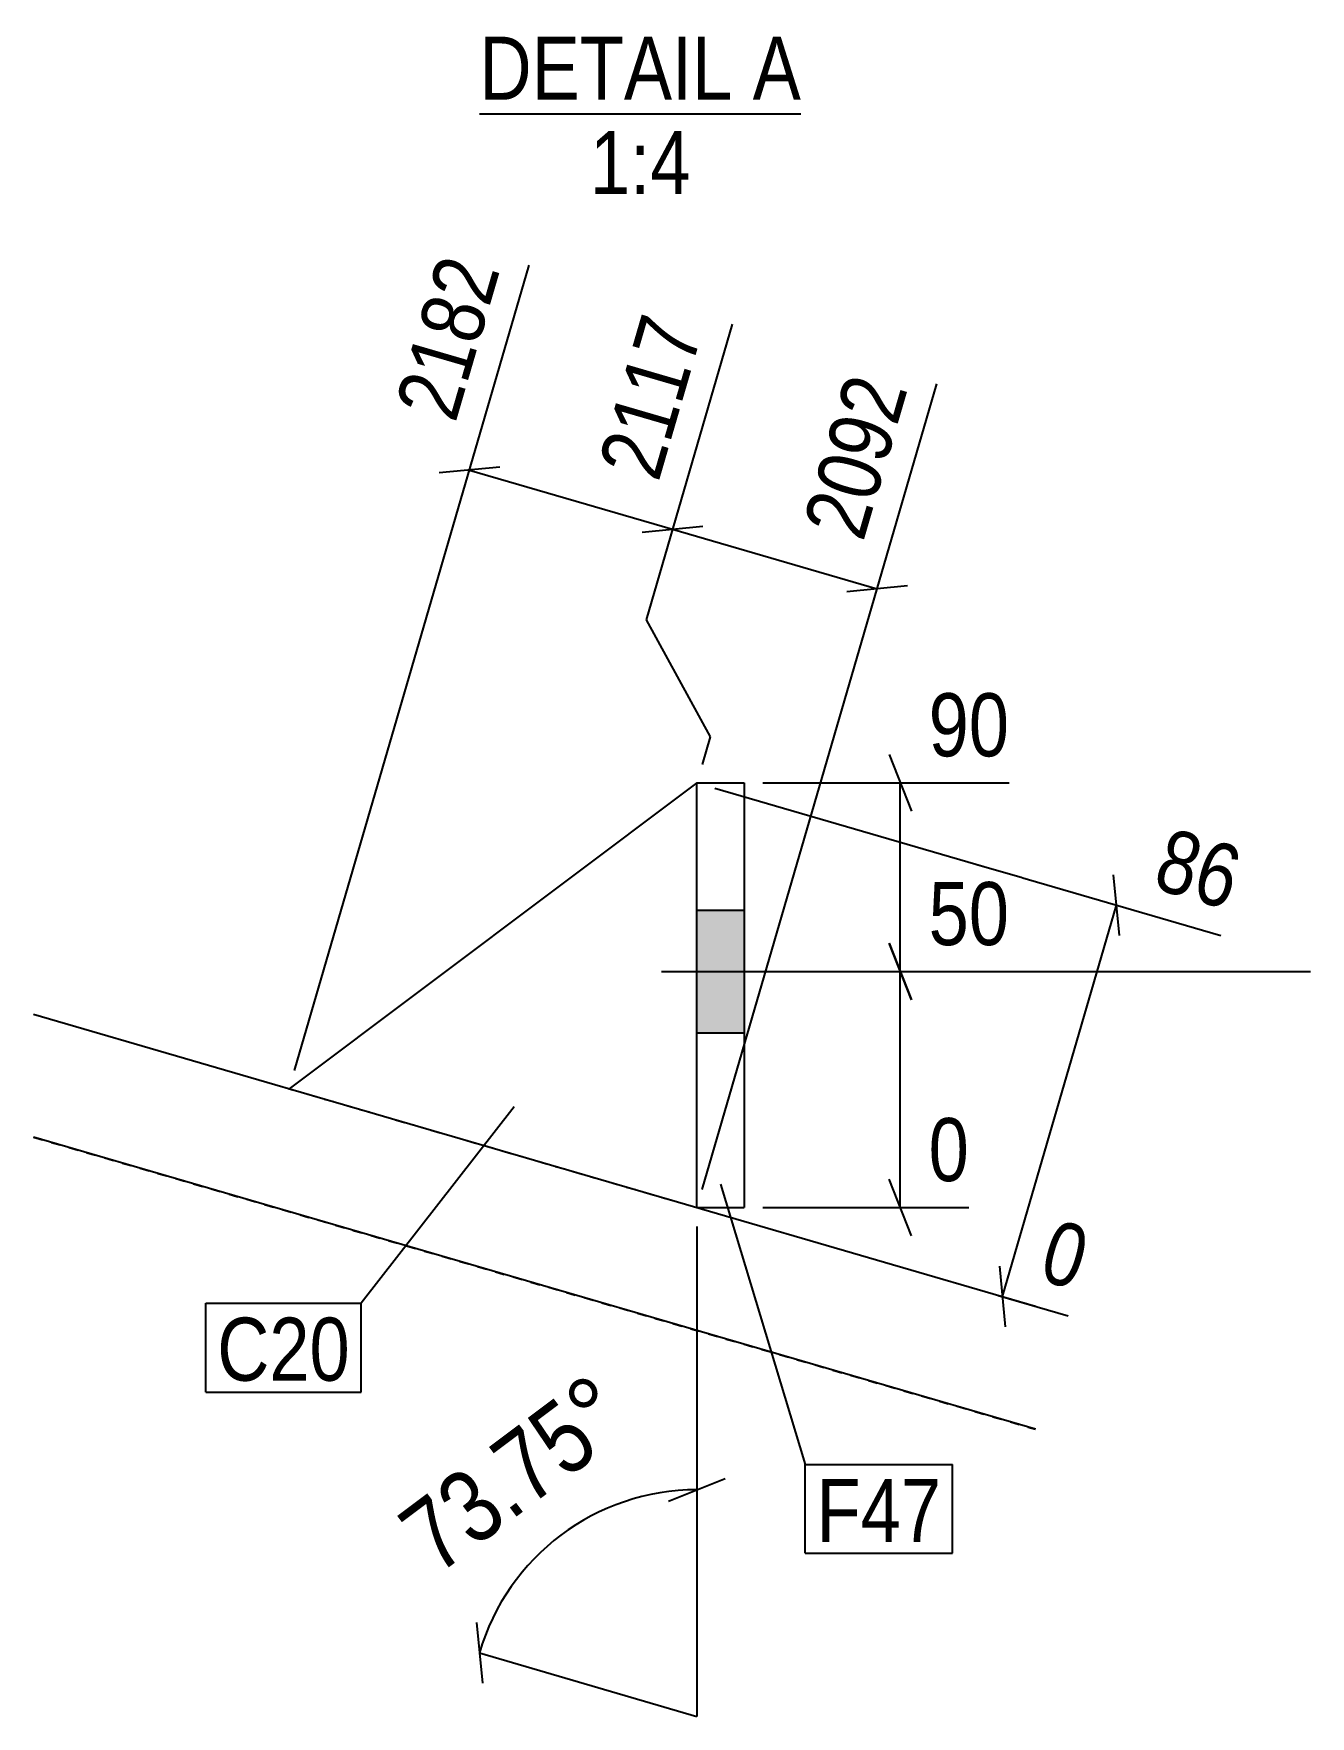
# Model space of a CAD drawing. Header units: millimetres. Extents: x 16 to 66872, y 16 to 3079.
# Drawn here: x 16 to 286.5, y 16 to 372.5 of the extents above; entities that cross this region are included whole.
import ezdxf

# ---------------------------------------------------------------- set-up
doc = ezdxf.new("R2010")
doc.units = ezdxf.units.MM
doc.linetypes.add('DXK_LINE_DOT2', pattern=[3.9198, 1.9599, -1.9599])
for name, color, linetype in [('MÅLSÆTNING', 7, 'Continuous'), ('STÅL', 7, 'Continuous'), ('TEKST', 7, 'Continuous')]:
    doc.layers.add(name, color=color, linetype=linetype)
doc.styles.add('Arial Narrow', font='ARIALN.TTF', dxfattribs={"height": 0.2})

msp = doc.modelspace()

# ---------------------------------------------------------------- hatches: boundary and pattern name
at = {"layer": 'STÅL', "linetype": 'Continuous'}
msp.add_hatch(color=96, dxfattribs=at).paths.add_polyline_path([(156.53, 186.8), (156.53, 160.8), (166.53, 160.8), (166.53, 186.8)])
msp.add_hatch(color=96, dxfattribs=at).paths.add_polyline_path([(156.53, 186.8), (156.53, 160.8), (166.53, 160.8), (166.53, 186.8)])

# ---------------------------------------------------------------- linework, layer by layer
at = {"layer": 'MÅLSÆTNING', "color": 7, "linetype": 'Continuous'}
for p, q in [((71.25, 152.82), (120.99, 323.48)), ((164.01, 310.94), (145.76, 248.32)), ((164.01, 310.94), (145.76, 248.32)), ((114.76, 280.69), (101.9, 279.44)), ((108.33, 280.06), (151.36, 267.52)), ((144.93, 266.9), (157.79, 268.15)), ((144.93, 266.9), (157.79, 268.15)), ((151.36, 267.52), (194.74, 254.88)), ((201.17, 255.5), (188.3, 254.25)), ((145.76, 248.32), (159.37, 223.52)), ((145.76, 248.32), (159.37, 223.52)), ((159.37, 223.52), (157.65, 217.64)), ((159.37, 223.52), (157.65, 217.64)), ((197.25, 219.8), (202.05, 207.8)), ((170.53, 213.8), (222.71, 213.8)), ((199.65, 173.8), (199.65, 213.8)), ((246.06, 181.46), (244.81, 194.32)), ((202.05, 167.8), (197.25, 179.8)), ((197.25, 179.8), (202.05, 167.8)), ((170.53, 173.8), (222.71, 173.8)), ((170.53, 173.8), (222.71, 173.8)), ((199.65, 123.8), (199.65, 173.8)), ((202.05, 117.8), (197.25, 129.8)), ((170.53, 123.8), (214.18, 123.8)), ((156.53, 119.8), (156.53, 64)), ((220.64, 111.37), (221.89, 98.51)), ((220.41, 105.19), (235.22, 100.87)), ((150.53, 61.6), (162.53, 66.4)), ((156.53, 64), (156.53, 16)), ((109.83, 35.87), (111.08, 23)), ((110.45, 29.43), (156.53, 16))]:
    msp.add_line(p, q, dxfattribs=at)
msp.add_arc((156.53, 16), 48, 90, 163.7482, dxfattribs=at)
at = {"layer": 'STÅL', "color": 4, "linetype": 'Continuous'}
for p, q in [((156.53, 213.8), (70.13, 148.98)), ((156.53, 123.8), (156.53, 213.8)), ((156.53, 213.8), (166.53, 213.8)), ((166.53, 213.8), (166.53, 123.8)), ((156.55, 123.8), (166.53, 123.8))]:
    msp.add_line(p, q, dxfattribs=at)
at = {"layer": 'STÅL', "color": 30, "linetype": 'DXK_LINE_DOT2'}
for p, q in [((156.53, 123.8), (156.53, 213.8)), ((70.13, 148.98), (156.53, 123.8)), ((156.53, 123.8), (156.55, 123.8))]:
    msp.add_line(p, q, dxfattribs=at)
at = {"layer": 'STÅL', "color": 96, "linetype": 'Continuous'}
for p, q in [((156.53, 186.8), (166.53, 186.8)), ((156.53, 186.8), (166.53, 186.8)), ((149.03, 173.8), (286.53, 173.8)), ((149.03, 173.8), (286.53, 173.8)), ((156.53, 160.8), (166.53, 160.8)), ((156.53, 160.8), (166.53, 160.8))]:
    msp.add_line(p, q, dxfattribs=at)
at = {"layer": 'STÅL', "color": 2, "linetype": 'Continuous'}
for p, q in [((16, 164.75), (228.28, 102.89)), ((228.28, 76.85), (16, 138.71))]:
    msp.add_line(p, q, dxfattribs=at)
at = {"layer": 'STÅL', "color": 7, "linetype": 'DXK_LINE_DOT2'}
msp.add_line((16, 138.71), (228.28, 76.85), dxfattribs=at)
at = {"layer": 'TEKST', "color": 246, "linetype": 'Continuous'}
msp.add_line((110.47, 355.52), (178.59, 355.52), dxfattribs=at)
at = {"layer": 'TEKST', "color": 7, "linetype": 'Continuous'}
for p, q in [((117.79, 145.17), (85.43, 103.51)), ((161.57, 128.77), (179.5, 69.35)), ((52.5, 103.51), (85.43, 103.51)), ((52.5, 84.71), (52.5, 103.51)), ((85.43, 84.71), (85.43, 103.51)), ((52.5, 84.71), (85.43, 84.71)), ((179.5, 69.35), (210.73, 69.35)), ((179.5, 50.55), (179.5, 69.35)), ((210.73, 50.55), (210.73, 69.35)), ((179.5, 50.55), (210.73, 50.55))]:
    msp.add_line(p, q, dxfattribs=at)

# ---------------------------------------------------------------- wipeouts: each hides what was drawn before it
at = {"color": 0, "linetype": 'Continuous'}
for points in [[(164.16, 358.52), (164.16, 372.52), (110.47, 372.52), (110.47, 358.52)], [(178.59, 358.52), (178.59, 372.52), (168.36, 372.52), (168.36, 358.52)], [(155.2, 338.52), (155.2, 352.52), (133.87, 352.52), (133.87, 338.52)]]:
    msp.add_wipeout(points, dxfattribs=at).dxf.layer = 'TEKST'
at = {"color": 0}
msp.add_wipeout([(208.33, 52.95), (208.33, 66.95), (181.9, 66.95), (181.9, 52.95)], dxfattribs=at).dxf.layer = 'TEKST'

# ---------------------------------------------------------------- next in the draw order: texts
at = {"layer": 'TEKST', "color": 3, "linetype": 'Continuous', "style": 'Arial Narrow'}
for s, height, p in [('DETAIL', 13.362, (110.47, 358.52)), ('A', 13.36, (168.36, 358.52)), ('1:4', 13.362, (133.87, 338.52))]:
    msp.add_text(s, height=height, dxfattribs=at).set_placement(p)

# ---------------------------------------------------------------- next in the draw order: wipeouts: each hides what was drawn before it
at = {"color": 0, "linetype": 'Continuous'}
for points in [[(118.37, 324.5), (99.55, 329.99), (88.43, 291.85), (107.25, 286.36)], [(225.51, 216.6), (225.51, 236.2), (202.85, 236.2), (202.85, 216.6)], [(225.51, 176.6), (225.51, 196.2), (202.85, 196.2), (202.85, 176.6)], [(216.98, 126.6), (216.98, 146.2), (202.85, 146.2), (202.85, 126.6)]]:
    msp.add_wipeout(points, dxfattribs=at).dxf.layer = 'MÅLSÆTNING'
at = {"color": 0}
for points, layer in [([(147.9, 76.53), (134.46, 94.45), (87.4, 59.15), (100.84, 41.23)], 'MÅLSÆTNING'), ([(83.03, 87.11), (83.03, 101.11), (54.9, 101.11), (54.9, 87.11)], 'TEKST'), ([(208.33, 52.95), (208.33, 66.95), (181.9, 66.95), (181.9, 52.95)], 'TEKST')]:
    msp.add_wipeout(points, dxfattribs=at).dxf.layer = layer

# ---------------------------------------------------------------- next in the draw order: linework, layer by layer
at = {"layer": 'MÅLSÆTNING', "color": 7, "linetype": 'Continuous'}
for p, q in [((157.65, 127.64), (207.39, 298.3)), ((160.37, 212.68), (267.58, 181.44)), ((221.27, 104.94), (245.44, 187.89))]:
    msp.add_line(p, q, dxfattribs=at)

# ---------------------------------------------------------------- next in the draw order: texts
at = {"layer": 'MÅLSÆTNING', "color": 3, "linetype": 'Continuous', "style": 'Arial Narrow'}
msp.add_text('2182', height=13.362, rotation=73.7511, dxfattribs=at).set_placement((105.35, 289.84))
for s, height, p in [('90', 13.362, (205.65, 219.4)), ('50', 13.362, (205.65, 179.4)), ('0', 13.36, (205.65, 129.4))]:
    msp.add_text(s, height=height, dxfattribs=at).set_placement(p)
at = {"layer": 'MÅLSÆTNING', "color": 3, "style": 'Arial Narrow'}
msp.add_text('73.75°', height=15.271, rotation=36.8756, dxfattribs=at).set_placement((101.48, 45.71))
at = {"layer": 'TEKST', "color": 3, "style": 'Arial Narrow'}
msp.add_text('F47', height=13.362, dxfattribs=at).set_placement((181.9, 52.95))

# ---------------------------------------------------------------- next in the draw order: wipeouts: each hides what was drawn before it
at = {"color": 0}
msp.add_wipeout([(83.03, 87.11), (83.03, 101.11), (54.9, 101.11), (54.9, 87.11)], dxfattribs=at).dxf.layer = 'TEKST'

# ---------------------------------------------------------------- next in the draw order: texts
at = {"layer": 'TEKST', "color": 3, "style": 'Arial Narrow'}
msp.add_text('C20', height=13.362, dxfattribs=at).set_placement((54.9, 87.11))

# ---------------------------------------------------------------- next in the draw order: wipeouts: each hides what was drawn before it
at = {"color": 0, "linetype": 'Continuous'}
for points in [[(161.39, 311.96), (142.58, 317.45), (131.46, 279.31), (150.28, 273.82)], [(204.77, 299.32), (185.96, 304.8), (174.84, 266.67), (193.66, 261.18)], [(271.05, 183.34), (276.53, 202.16), (254.78, 208.5), (249.29, 189.68)], [(238.69, 102.78), (244.17, 121.6), (230.6, 125.55), (225.12, 106.73)]]:
    msp.add_wipeout(points, dxfattribs=at).dxf.layer = 'MÅLSÆTNING'

# ---------------------------------------------------------------- next in the draw order: texts
at = {"layer": 'MÅLSÆTNING', "color": 3, "linetype": 'Continuous', "style": 'Arial Narrow'}
for s, height, rotation, p in [('2117', 13.362, 73.7511, (148.37, 277.3)), ('2092', 13.362, 73.7511, (191.75, 264.65)), ('86', 13.362, -16.2434, (252.76, 191.59)), ('0', 13.36, -16.2434, (228.59, 108.64))]:
    msp.add_text(s, height=height, rotation=rotation, dxfattribs=at).set_placement(p)

doc.saveas('drawing.dxf')
